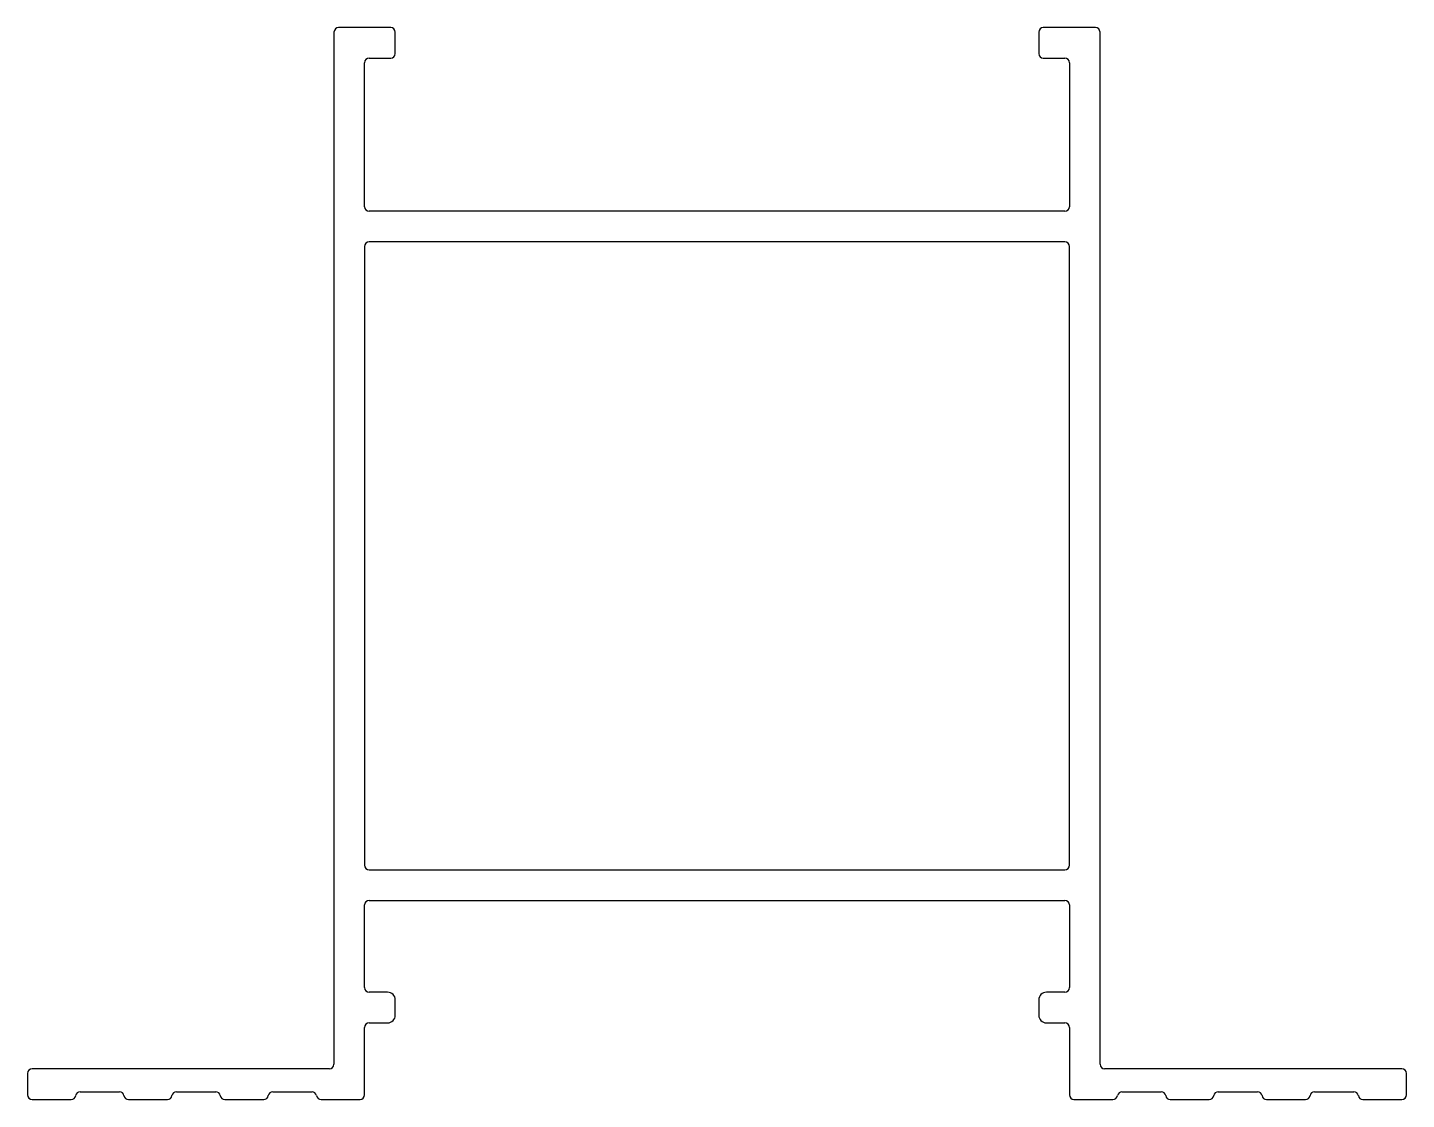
# Model space of a CAD drawing. Extents: x 836.3 to 926.3, y 460.5 to 530.5.
import ezdxf

# ---------------------------------------------------------------- set-up
doc = ezdxf.new("R2010")
doc.units = 0
doc.layers.get('0').update_dxf_attribs({"linetype": 'CONTINUOUS'})

msp = doc.modelspace()

# ---------------------------------------------------------------- linework, layer by layer
at = {"color": 0}
for p, q in [((856.339, 530.158), (856.339, 462.758)), ((860.039, 530.458), (856.639, 530.458)), ((860.339, 528.758), (860.339, 530.158)), ((902.339, 530.158), (902.339, 528.758)), ((906.039, 530.458), (902.639, 530.458)), ((906.339, 462.758), (906.339, 530.158)), ((858.639, 528.458), (860.039, 528.458)), ((902.639, 528.458), (904.039, 528.458)), ((858.339, 518.758), (858.339, 528.158)), ((904.339, 528.158), (904.339, 518.758)), ((904.039, 518.458), (858.639, 518.458)), ((858.339, 516.158), (858.339, 475.758)), ((904.039, 516.458), (858.639, 516.458)), ((904.339, 475.758), (904.339, 516.158)), ((858.639, 475.458), (904.039, 475.458)), ((858.639, 473.458), (904.039, 473.458)), ((858.339, 467.758), (858.339, 473.158)), ((904.339, 473.158), (904.339, 467.758)), ((859.839, 467.458), (858.639, 467.458)), ((904.039, 467.458), (902.839, 467.458)), ((860.339, 465.958), (860.339, 466.958)), ((902.339, 466.958), (902.339, 465.958)), ((858.639, 465.458), (859.839, 465.458)), ((902.839, 465.458), (904.039, 465.458)), ((858.339, 460.758), (858.339, 465.158)), ((904.339, 465.158), (904.339, 460.758)), ((836.339, 462.158), (836.339, 460.758)), ((856.039, 462.458), (836.639, 462.458)), ((926.039, 462.458), (906.639, 462.458)), ((926.339, 460.758), (926.339, 462.158)), ((839.773, 460.958), (842.333, 460.958)), ((846.059, 460.958), (848.619, 460.958)), ((852.345, 460.958), (854.904, 460.958)), ((907.773, 460.958), (910.333, 460.958)), ((914.059, 460.958), (916.619, 460.958)), ((920.345, 460.958), (922.904, 460.958)), ((836.639, 460.458), (839.182, 460.458)), ((842.924, 460.458), (845.467, 460.458)), ((849.21, 460.458), (851.753, 460.458)), ((855.496, 460.458), (858.039, 460.458)), ((904.639, 460.458), (907.182, 460.458)), ((910.924, 460.458), (913.467, 460.458)), ((917.21, 460.458), (919.753, 460.458)), ((923.496, 460.458), (926.039, 460.458))]:
    msp.add_line(p, q, dxfattribs=at)
for centre, radius, start, end in [((856.639, 530.158), 0.3, 90, 180), ((860.039, 530.158), 0.3, 0, 90), ((902.639, 530.158), 0.3, 90, 180), ((906.039, 530.158), 0.3, 0, 90), ((858.639, 528.158), 0.3, 90, 180), ((860.039, 528.758), 0.3, 270, 0), ((902.639, 528.758), 0.3, 180, 270), ((904.039, 528.158), 0.3, 0, 90), ((858.639, 518.758), 0.3, 180, 270), ((904.039, 518.758), 0.3, 270, 0), ((858.639, 516.158), 0.3, 90, 180), ((904.039, 516.158), 0.3, 0, 90), ((858.639, 475.758), 0.3, 180, 270), ((904.039, 475.758), 0.3, 270, 0), ((858.639, 473.158), 0.3, 90, 180), ((904.039, 473.158), 0.3, 0, 90), ((858.639, 467.758), 0.3, 180, 270), ((859.839, 466.958), 0.5, 0, 90), ((902.839, 466.958), 0.5, 90, 180), ((904.039, 467.758), 0.3, 270, 0), ((858.639, 465.158), 0.3, 90, 180), ((859.839, 465.958), 0.5, 270, 0), ((902.839, 465.958), 0.5, 180, 270), ((904.039, 465.158), 0.3, 0, 90), ((856.039, 462.758), 0.3, 270, 0), ((906.639, 462.758), 0.3, 180, 270), ((836.639, 462.158), 0.3, 90, 180), ((926.039, 462.158), 0.3, 0, 90), ((839.773, 460.658), 0.3, 90, 170.40593), ((842.333, 460.658), 0.3, 9.59407, 90), ((846.059, 460.658), 0.3, 90, 170.40593), ((848.619, 460.658), 0.3, 9.59407, 90), ((852.345, 460.658), 0.3, 90, 170.40593), ((854.904, 460.658), 0.3, 9.59407, 90), ((907.773, 460.658), 0.3, 90, 170.40593), ((910.333, 460.658), 0.3, 9.59407, 90), ((914.059, 460.658), 0.3, 90, 170.40593), ((916.619, 460.658), 0.3, 9.59407, 90), ((920.345, 460.658), 0.3, 90, 170.40593), ((922.904, 460.658), 0.3, 9.59407, 90), ((836.639, 460.758), 0.3, 180, 270), ((839.182, 460.758), 0.3, 270, 350.40593), ((842.924, 460.758), 0.3, 189.59407, 270), ((845.467, 460.758), 0.3, 270, 350.40593), ((849.21, 460.758), 0.3, 189.59407, 270), ((851.753, 460.758), 0.3, 270, 350.40593), ((855.496, 460.758), 0.3, 189.59407, 270), ((858.039, 460.758), 0.3, 270, 0), ((904.639, 460.758), 0.3, 180, 270), ((907.182, 460.758), 0.3, 270, 350.40593), ((910.924, 460.758), 0.3, 189.59407, 270), ((913.467, 460.758), 0.3, 270, 350.40593), ((917.21, 460.758), 0.3, 189.59407, 270), ((919.753, 460.758), 0.3, 270, 350.40593), ((923.496, 460.758), 0.3, 189.59407, 270), ((926.039, 460.758), 0.3, 270, 0)]:
    msp.add_arc(centre, radius, start, end, dxfattribs=at)

doc.saveas('drawing.dxf')
